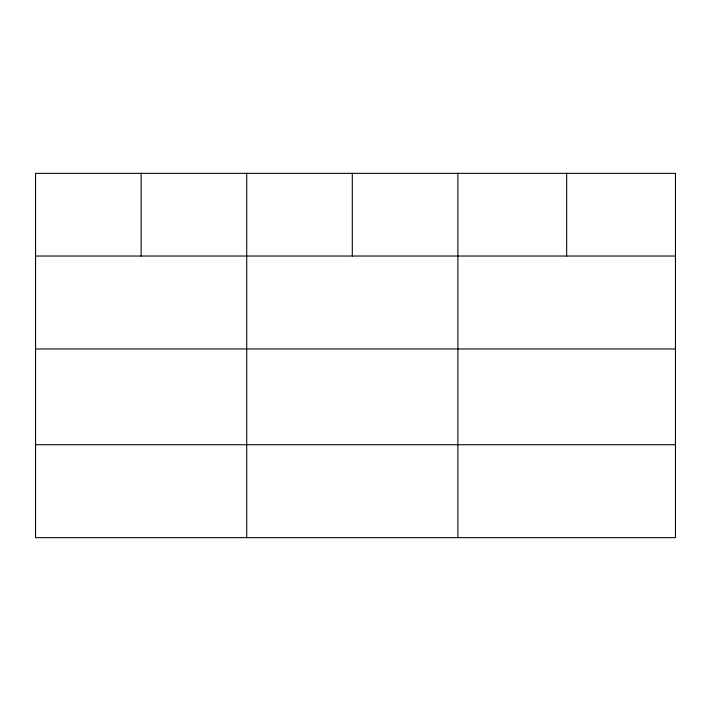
<?xml version="1.0" encoding="UTF-8"?>
<svg xmlns="http://www.w3.org/2000/svg" width="711" height="711" viewBox="0 0 711 711"><rect width="100%" height="100%" fill="white"/><g stroke="black" fill="none" stroke-linecap="round" stroke-linejoin="round"><path stroke-width="1.07" d="M675.45 348.968L675.45 173.36L35.55 173.36L35.55 537.64L675.45 537.64L675.45 348.968L35.55 348.968M35.55 256.031L675.45 256.031M35.55 444.713L675.45 444.713M566.667 173.36L566.667 256.031M457.884 173.36L457.884 537.64M352.3 173.36L352.3 256.031M246.717 173.36L246.717 537.64M141.134 173.36L141.134 256.031"/></g></svg>
